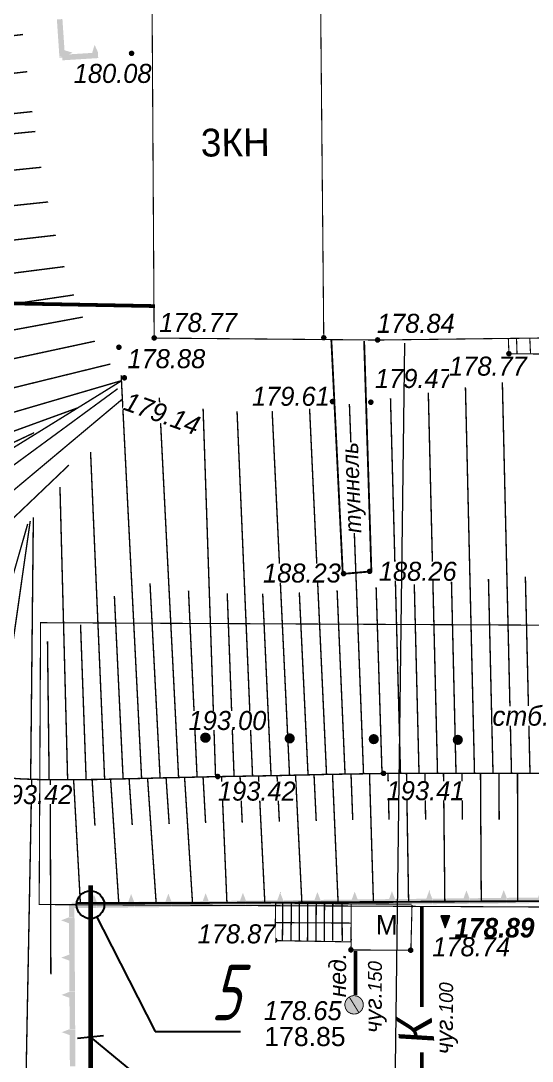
# Model space of a CAD drawing. Header units: millimetres. Extents: x 6735 to 13224, y -12144 to -9633.
# Drawn here: x 11034.9 to 11062.5, y -9849.9 to -9793.6 of the extents above; entities that cross this region are included whole.
import ezdxf
from ezdxf import colors
from ezdxf.entities.mleader import LeaderData, LeaderLine
from ezdxf.math import Vec2, Vec3

# ---------------------------------------------------------------- set-up
doc = ezdxf.new("R2010")
doc.units = ezdxf.units.MM
for name, pattern in [('Cплошная', [0]), ('Cплошная_0.50', [0]), ('Штриховая 1.5-1_0.50', [1.25, 0.75, -0.5]), ('Штриховая 2_0.50', [2, 1, -1])]:
    doc.linetypes.add(name, pattern=pattern)
for name, color, linetype, lineweight in [('КаБель силовой (Вновь)', 1, 'Continuous', 60), ('Линия выноска', 137, 'Continuous', 25), ('Строительный', 251, 'Continuous', 13), ('Строительный @ 1', 251, 'Continuous', 13)]:
    doc.layers.add(name, color=color, linetype=linetype, lineweight=lineweight)
doc.styles.add('Simplex', font='simplex.shx', dxfattribs={"width": 0.7, "oblique": 15})
doc.styles.get("Standard").update_dxf_attribs({"font": 'arial.ttf'})
doc.styles.add('БСАМ курсив малоконтрасный (Бм-431)', font='')
doc.styles.get('БСАМ курсив малоконтрасный (Бм-431)').set_extended_font_data('Bm431', italic=True)
doc.linetypes.add('КАБЕЛЬ_ВЫС-', pattern='A,4.5,[131,ltypeshp.shx,S=0.6,R=270,X=-0.6,Y=0.6],1e-08,[131,ltypeshp.shx,S=0.6,R=270,X=-1.2,Y=0.6],-2,9,-2,[131,ltypeshp.shx,S=0.6,R=90,X=0.6,Y=-0.6],1e-08,[131,ltypeshp.shx,S=0.6,R=90,X=1.2,Y=-0.6],4.5', length=22)
doc.linetypes.add('Канализ', pattern='A,5,-1,["К",БСАМ курсив малоконтрасный (Бм-431),S=2,R=0,X=-1,Y=-1],-1,10,-2,10,-2,5', length=36)
doc.linetypes.add('КОНТУР', pattern='A,0,-0.5,[133,ltypeshp.shx,S=0.05,R=0,X=-0.5,Y=0],-0.5', length=1)

# ---------------------------------------------------------------- blocks, each defined once
blk = doc.blocks.new('26 - 108.1.1 опоры  жб d-1.0')
at = {"true_color": 0xffffff}
blk.add_hatch(color=7, dxfattribs=at).paths.add_polyline_path([(-0.00002, 0.5), (-0.25, 0.43302), (-0.43302, 0.25002), (-0.5, 0.00002), (-0.43302, -0.24998), (-0.25002, -0.433), (-0.00002, -0.5), (0.24998, -0.433), (0.433, -0.25), (0.5, 0), (0.433, 0.25), (0.25, 0.43302)])
at = {"color": 7, "linetype": 'Continuous', "lineweight": 0, "const_width": 0.1, "flags": 128}
for points in [[(0, 0.5), (0.191342, 0.46194), (0.353553, 0.353553), (0.46194, 0.191342), (0.5, 0), (0.46194, -0.191342), (0.353553, -0.353553), (0.191342, -0.46194), (0, -0.5), (-0.191342, -0.46194), (-0.353553, -0.353553), (-0.46194, -0.191342), (-0.5, 0), (-0.46194, 0.191342), (-0.353553, 0.353553), (-0.191342, 0.46194), (0, 0.5)], [(0, 0.05), (0.043301, 0.025), (0.043301, -0.025), (0, -0.05), (-0.043301, -0.025), (-0.043301, 0.025), (0, 0.05)]]:
    blk.add_lwpolyline(points, close=True, dxfattribs=at)
at = {"color": 7, "linetype": 'Continuous', "lineweight": 0, "true_color": 0xffffff, "const_width": 0.02, "flags": 128}
blk.add_lwpolyline([(0, 0.5), (-0.25, 0.433013), (-0.433013, 0.25), (-0.5, 0), (-0.433013, -0.25), (-0.25, -0.433013), (0, -0.5), (0.25, -0.433013), (0.433013, -0.25), (0.5, 0), (0.433013, 0.25), (0.25, 0.433013), (0, 0.5)], close=True, dxfattribs=at)
blk = doc.blocks.new('48 - 117.1 колодц.смотр.без раздел.по назначен d-2.0')
at = {"true_color": 0xffffff}
blk.add_hatch(color=7, dxfattribs=at).paths.add_polyline_path([(-0.00002, 1), (-0.3827, 0.92388), (-0.70712, 0.70712), (-0.92388, 0.3827), (-1, 0), (-0.92388, -0.38268), (-0.70712, -0.7071), (-0.3827, -0.92386), (0, -0.99998), (0.38268, -0.92386), (0.7071, -0.7071), (0.92386, -0.38268), (0.99998, 0.00002), (0.92386, 0.3827), (0.7071, 0.70712), (0.38268, 0.92388)])
at = {"color": 7, "linetype": 'Continuous', "lineweight": 0, "const_width": 0.1, "flags": 128}
blk.add_lwpolyline([(0, 1), (0.269797, 0.962917), (0.519584, 0.854419), (0.730836, 0.682553), (0.887885, 0.460065), (0.979084, 0.203456), (0.997669, -0.068242), (0.942261, -0.33488), (0.81697, -0.57668), (0.631088, -0.775711), (0.398401, -0.917211), (0.136167, -0.990686), (-0.136167, -0.990686), (-0.398401, -0.917211), (-0.631088, -0.775711), (-0.81697, -0.57668), (-0.942261, -0.33488), (-0.997669, -0.068242), (-0.979084, 0.203456), (-0.887885, 0.460065), (-0.730836, 0.682553), (-0.519584, 0.854419), (-0.269797, 0.962917), (0, 1)], close=True, dxfattribs=at)
at = {"color": 7, "linetype": 'Continuous', "lineweight": 0, "true_color": 0xffffff, "const_width": 0.02, "flags": 128}
blk.add_lwpolyline([(0, 1), (-0.382683, 0.92388), (-0.707107, 0.707107), (-0.92388, 0.382683), (-1, 0), (-0.92388, -0.382683), (-0.707107, -0.707107), (-0.382683, -0.92388), (0, -1), (0.382683, -0.92388), (0.707107, -0.707107), (0.92388, -0.382683), (1, 0), (0.92388, 0.382683), (0.707107, 0.707107), (0.382683, 0.92388), (0, 1)], close=True, dxfattribs=at)
at = {"color": 7, "linetype": 'Continuous', "lineweight": 0, "const_width": 0.1, "flags": 128}
blk.add_lwpolyline([(-0.71, 0.71), (0.71, -0.71)], dxfattribs=at)
blk = doc.blocks.new('118 - 330 отм высот')
blk.add_hatch(color=7).paths.add_polyline_path([(0.098, 0.12), (0.002, 0.155), (-0.095, 0.121), (-0.146, 0.032), (-0.129, -0.069), (-0.05, -0.135), (0.052, -0.136), (0.131, -0.07), (0.149, 0.031)])
at = {"color": 7, "linetype": 'Continuous', "lineweight": 0, "const_width": 0.01, "flags": 128}
blk.add_lwpolyline([(0.098, 0.12), (0.002, 0.155), (-0.095, 0.121), (-0.146, 0.032), (-0.129, -0.069), (-0.05, -0.135), (0.052, -0.136), (0.131, -0.07), (0.149, 0.031), (0.098, 0.12)], close=True, dxfattribs=at)
blk = doc.blocks.new('Отметка рельса')
at = {"linetype": 'Continuous', "lineweight": -2}
blk.add_hatch(color=0, dxfattribs=at).paths.add_polyline_path([(-0.65, 0.251), (-0.65, -0.249), (0, 0.001)])
at = {"color": 0, "linetype": 'Continuous', "lineweight": -2, "flags": 128}
blk.add_lwpolyline([(-0.65, 0.251), (-0.65, -0.249), (0, 0.001), (-0.65, 0.251)], dxfattribs=at)
blk = doc.blocks.new('_Oblique')
at = {"color": 0, "lineweight": -2}
blk.add_line((-0.5, -0.5), (0.5, 0.5), dxfattribs=at)
blk = doc.blocks.new('_DotBlank')
at = {"color": 0, "linetype": 'ByBlock', "lineweight": -2}
blk.add_line((-0.5, 0), (-1, 0), dxfattribs=at)
blk.add_circle((0, 0), 0.5, dxfattribs=at)

msp = doc.modelspace()

# ---------------------------------------------------------------- hatches: boundary and pattern name
at = {"layer": 'Строительный'}
for points in [[(11037.24505, -9795.5457), (11037.24568, -9795.55506), (11037.24602, -9795.56013), (11037.25919, -9795.55415), (11037.64815, -9795.37749), (11037.67249, -9795.36644), (11037.64689, -9795.35877), (11037.64401, -9795.36837), (11037.64689, -9795.35877), (11037.28888, -9795.25145), (11037.23768, -9795.2361), (11037.23408, -9795.23502), (11037.12007, -9793.54958), (11036.82075, -9793.56983), (11036.95573, -9795.56527)], [(11036.96966, -9795.6386), (11037.11039, -9795.62908), (11037.11914, -9795.76986), (11037.11969, -9795.77879), (11039.05631, -9795.65845), (11039.03833, -9795.36903), (11039.03771, -9795.35903), (11039.03613, -9795.3337), (11039.03594, -9795.33054), (11038.87233, -9794.965), (11038.86142, -9794.94061), (11038.8536, -9794.96617), (11038.86319, -9794.9691), (11038.8536, -9794.96617), (11038.74433, -9795.32359), (11038.7287, -9795.3747), (11038.7276, -9795.3783), (11037.10109, -9795.47937), (11037.10669, -9795.56955), (11036.95671, -9795.5797), (11036.96073, -9795.6392)], [(11037.61752, -9841.28794), (11037.61914, -9841.43793), (11037.46914, -9841.43886), (11037.47316, -9842.08206), (11037.77315, -9842.08018), (11037.77007, -9841.58631), (11038.97748, -9841.57326), (11038.97434, -9841.28328), (11038.98371, -9841.28318), (11038.98877, -9841.28312), (11038.98356, -9841.26967), (11038.96436, -9841.22626), (11038.89707, -9841.07409), (11038.98356, -9841.26967), (11038.82925, -9840.87131), (11038.81962, -9840.84645), (11038.81052, -9840.87151), (11038.68304, -9841.22297), (11038.66485, -9841.27311), (11038.66357, -9841.27664)], [(11040.98866, -9841.26152), (11040.99802, -9841.26142), (11041.00308, -9841.26136), (11040.99787, -9841.24791), (11040.98855, -9841.25152), (11040.99787, -9841.24791), (11040.84356, -9840.84955), (11040.83393, -9840.82468), (11040.82484, -9840.84975), (11040.83424, -9840.85316), (11040.82484, -9840.84975), (11040.69735, -9841.20121), (11040.67916, -9841.25135), (11040.67789, -9841.25487), (11038.98866, -9841.27312), (11038.99191, -9841.57311), (11040.99179, -9841.5515)], [(11043.00297, -9841.23976), (11043.01233, -9841.23966), (11043.0174, -9841.2396), (11043.01218, -9841.22615), (11042.85787, -9840.82779), (11042.84824, -9840.80292), (11042.83915, -9840.82799), (11042.71166, -9841.17945), (11042.69348, -9841.22959), (11042.6922, -9841.23311), (11041.00298, -9841.25136), (11041.00622, -9841.55134), (11043.0061, -9841.52974)], [(11045.01728, -9841.218), (11045.02664, -9841.21789), (11045.03171, -9841.21784), (11045.0265, -9841.20438), (11044.87218, -9840.80603), (11044.86286, -9840.80964), (11044.85346, -9840.80623), (11044.72598, -9841.15769), (11044.70779, -9841.20783), (11044.71719, -9841.21124), (11044.70779, -9841.20783), (11044.70651, -9841.21135), (11043.01729, -9841.2296), (11043.02053, -9841.52958), (11045.02041, -9841.50798)], [(11044.85346, -9840.80623), (11044.86286, -9840.80964), (11044.87218, -9840.80603), (11044.86255, -9840.78116)], [(11047.03159, -9841.19623), (11047.04096, -9841.19613), (11047.04602, -9841.19608), (11047.04081, -9841.18262), (11047.03148, -9841.18623), (11047.04081, -9841.18262), (11046.8865, -9840.78427), (11046.87686, -9840.7594), (11046.86777, -9840.78447), (11046.74029, -9841.13593), (11046.7221, -9841.18607), (11046.72082, -9841.18959), (11045.0316, -9841.20784), (11045.03484, -9841.50782), (11047.03473, -9841.48622)], [(11049.04591, -9841.17447), (11049.05527, -9841.17437), (11049.06033, -9841.17432), (11049.05512, -9841.16086), (11049.03593, -9841.11745), (11048.96864, -9840.96528), (11049.05512, -9841.16086), (11048.90081, -9840.76251), (11048.89148, -9840.76612), (11048.88208, -9840.76271), (11048.7546, -9841.11417), (11048.73641, -9841.1643), (11048.73514, -9841.16783), (11047.04591, -9841.18608), (11047.04915, -9841.48606), (11049.04904, -9841.46446)], [(11048.88208, -9840.76271), (11048.89148, -9840.76612), (11048.90081, -9840.76251), (11048.89118, -9840.73764)], [(11051.06022, -9841.15271), (11051.06958, -9841.15261), (11051.07465, -9841.15256), (11051.06943, -9841.1391), (11051.06011, -9841.14271), (11051.06943, -9841.1391), (11050.91512, -9840.74074), (11050.90549, -9840.71588), (11050.8964, -9840.74095), (11050.76891, -9841.09241), (11050.75073, -9841.14254), (11050.76013, -9841.14595), (11050.75073, -9841.14254), (11050.74945, -9841.14607), (11049.06023, -9841.16432), (11049.06347, -9841.4643), (11051.06335, -9841.4427)], [(11053.07453, -9841.13095), (11053.08389, -9841.13085), (11053.08896, -9841.13079), (11053.08375, -9841.11734), (11053.07442, -9841.12095), (11053.08375, -9841.11734), (11052.92943, -9840.71898), (11052.92011, -9840.7226), (11052.91071, -9840.71919), (11052.78322, -9841.07065), (11052.76504, -9841.12078), (11052.76376, -9841.12431), (11051.07454, -9841.14256), (11051.07778, -9841.44254), (11053.07766, -9841.42093)], [(11052.91071, -9840.71919), (11052.92011, -9840.7226), (11052.92943, -9840.71898), (11052.9198, -9840.69412)], [(11055.08884, -9841.10919), (11055.0982, -9841.10909), (11055.10327, -9841.10903), (11055.09806, -9841.09558), (11055.08873, -9841.09919), (11055.09806, -9841.09558), (11054.94375, -9840.69722), (11054.93442, -9840.70083), (11054.94375, -9840.69722), (11054.93411, -9840.67236), (11054.92502, -9840.69742), (11054.79754, -9841.04888), (11054.77935, -9841.09902), (11054.78875, -9841.10243), (11054.77935, -9841.09902), (11054.77807, -9841.10255), (11053.08885, -9841.1208), (11053.09209, -9841.42078), (11055.09197, -9841.39917)], [(11057.10315, -9841.08743), (11057.11252, -9841.08733), (11057.11758, -9841.08727), (11057.11237, -9841.07382), (11056.95806, -9840.67546), (11056.94873, -9840.67907), (11056.93933, -9840.67566), (11056.81185, -9841.02712), (11056.79366, -9841.07726), (11056.80306, -9841.08067), (11056.79366, -9841.07726), (11056.79238, -9841.08079), (11055.10316, -9841.09903), (11055.1064, -9841.39902), (11057.10629, -9841.37741)], [(11056.93933, -9840.67566), (11056.94873, -9840.67907), (11056.95806, -9840.67546), (11056.94843, -9840.65059)], [(11059.11747, -9841.06567), (11059.12683, -9841.06557), (11059.1319, -9841.06551), (11059.12668, -9841.05206), (11059.11736, -9841.05567), (11059.12668, -9841.05206), (11059.10749, -9841.00865), (11059.0402, -9840.85648), (11059.12668, -9841.05206), (11058.97237, -9840.6537), (11058.96274, -9840.62883), (11058.95365, -9840.6539), (11058.82616, -9841.00536), (11058.80798, -9841.0555), (11058.81738, -9841.05891), (11058.80798, -9841.0555), (11058.8067, -9841.05902), (11057.11748, -9841.07727), (11057.12072, -9841.37726), (11059.1206, -9841.35565)], [(11061.13178, -9841.04391), (11061.14114, -9841.04381), (11061.14621, -9841.04375), (11061.141, -9841.03029), (11061.1218, -9840.98688), (11061.05451, -9840.83472), (11061.141, -9841.03029), (11060.98668, -9840.63194), (11060.97736, -9840.63555), (11060.96796, -9840.63214), (11060.84047, -9840.9836), (11060.82229, -9841.03374), (11060.82101, -9841.03726), (11059.13179, -9841.05551), (11059.13503, -9841.35549), (11061.13491, -9841.33389)], [(11060.96796, -9840.63214), (11060.97736, -9840.63555), (11060.98668, -9840.63194), (11060.97705, -9840.60707)], [(11063.14609, -9841.02215), (11063.15545, -9841.02204), (11063.16052, -9841.02199), (11063.15531, -9841.00853), (11063.14598, -9841.01215), (11063.15531, -9841.00853), (11063.001, -9840.61018), (11062.99136, -9840.58531), (11062.98227, -9840.61038), (11062.99167, -9840.61379), (11062.98227, -9840.61038), (11062.85479, -9840.96184), (11062.8366, -9841.01198), (11062.846, -9841.01539), (11062.8366, -9841.01198), (11062.83532, -9841.0155), (11061.1461, -9841.03375), (11061.14934, -9841.33373), (11063.14922, -9841.31213)], [(11037.47325, -9842.09649), (11037.46968, -9842.08714), (11037.42618, -9842.10614), (11037.2737, -9842.17274), (11037.46968, -9842.08714), (11037.07062, -9842.23964), (11037.04571, -9842.24916), (11037.07074, -9842.25836), (11037.07419, -9842.24898), (11037.07074, -9842.25836), (11037.42161, -9842.38745), (11037.47166, -9842.40586), (11037.47518, -9842.40716), (11037.48572, -9844.09645), (11037.78571, -9844.09458), (11037.77324, -9842.09461), (11037.48325, -9842.09642), (11037.48319, -9842.08706), (11037.48315, -9842.08199), (11037.46968, -9842.08714)], [(11037.48581, -9844.11088), (11037.48224, -9844.10153), (11037.08318, -9844.25403), (11037.08675, -9844.26337), (11037.08318, -9844.25403), (11037.05827, -9844.26355), (11037.0833, -9844.27275), (11037.43418, -9844.40184), (11037.48423, -9844.42026), (11037.48775, -9844.42155), (11037.49829, -9846.11084), (11037.79828, -9846.10897), (11037.7858, -9844.109), (11037.49581, -9844.11081), (11037.49575, -9844.10145), (11037.49572, -9844.09638), (11037.48224, -9844.10153)], [(11037.50838, -9846.1252), (11037.50832, -9846.11584), (11037.50829, -9846.11077), (11037.49481, -9846.11593), (11037.09575, -9846.26842), (11037.09932, -9846.27776), (11037.09575, -9846.26842), (11037.07084, -9846.27794), (11037.09587, -9846.28714), (11037.44674, -9846.41623), (11037.49679, -9846.43465), (11037.50031, -9846.43594), (11037.51085, -9848.12523), (11037.81085, -9848.12336), (11037.79837, -9846.1234)], [(11037.52094, -9848.13959), (11037.52088, -9848.13023), (11037.52085, -9848.12517), (11037.50737, -9848.13032), (11037.10832, -9848.28281), (11037.08341, -9848.29233), (11037.10843, -9848.30153), (11037.45931, -9848.43062), (11037.50936, -9848.44904), (11037.51288, -9848.45033), (11037.52342, -9850.13962), (11037.82341, -9850.13775), (11037.81094, -9848.13779)]]:
    msp.add_hatch(color=7, dxfattribs=at).paths.add_polyline_path(points)

# ---------------------------------------------------------------- linework, layer by layer
at = {"layer": 'КаБель силовой (Вновь)'}
msp.add_line((11038.63616, -9840.36821), (11038.63616, -9857.40337), dxfattribs=at)
at = {"layer": 'Строительный', "color": 7, "linetype": 'Cплошная_0.50', "lineweight": 0, "flags": 128}
for points, const_width in [([(11016.63881, -9800.99473), (11016.64217, -9801.0393), (11016.65548, -9801.21692), (11016.99574, -9805.5997), (11017.21239, -9808.06116), (11017.42501, -9810.154), (11017.68768, -9812.29715), (11017.95958, -9814.03787), (11018.30452, -9815.88365), (11018.62507, -9817.42279), (11019.05293, -9819.19389), (11019.27658, -9820.00208), (11019.50871, -9820.76611), (11019.79223, -9821.60793), (11020.09005, -9822.3979), (11020.4032, -9823.13878), (11020.73242, -9823.83231), (11021.10075, -9824.52341), (11021.52461, -9825.24418), (11022.00042, -9825.9885), (11022.52287, -9826.74801), (11023.03458, -9827.44603), (11023.57277, -9828.13937), (11024.12956, -9828.81785), (11024.69512, -9829.46948), (11025.23858, -9830.06068), (11025.76977, -9830.60407), (11026.27819, -9831.08891), (11026.75378, -9831.50562), (11027.21879, -9831.87205), (11027.7155, -9832.22319), (11028.24147, -9832.55735), (11028.79386, -9832.87271), (11029.34937, -9833.15768), (11029.92332, -9833.42177), (11030.51225, -9833.66339), (11031.11238, -9833.88097), (11031.71284, -9834.07106), (11032.31641, -9834.23501), (11032.9191, -9834.37172), (11033.51689, -9834.48029), (11034.13675, -9834.5549), (11034.92445, -9834.60857), (11035.88348, -9834.64155), (11037.02279, -9834.65417), (11038.99859, -9834.63724), (11041.60608, -9834.5764), (11042.45825, -9834.55248), (11045.51524, -9834.48227), (11048.50324, -9834.43271), (11049.96498, -9834.39779), (11051.49105, -9834.36141), (11054.47909, -9834.31281), (11059.55221, -9834.30481), (11060.78344, -9834.30503), (11066.79511, -9834.30322), (11073.208, -9834.27431), (11074.58142, -9834.25987), (11078.20692, -9834.21903), (11083.2054, -9834.1275), (11085.79655, -9834.04925), (11088.19989, -9833.94979), (11093.97711, -9833.65152), (11097.29386, -9833.45005), (11100.09024, -9833.25089), (11102.79388, -9833.01092), (11103.84175, -9832.89304), (11104.68547, -9832.77674), (11106.30681, -9832.48462), (11107.93607, -9832.11281), (11109.55926, -9831.66334), (11111.13088, -9831.14761), (11111.90912, -9830.85985), (11112.66353, -9830.55809), (11113.39116, -9830.2435), (11114.08938, -9829.91723), (11114.79309, -9829.56275), (11115.50898, -9829.17745), (11116.22782, -9828.7663), (11116.94054, -9828.33448), (11117.66019, -9827.87293), (11118.35527, -9827.40063), (11119.01781, -9826.92301), (11119.64119, -9826.44485), (11120.25894, -9825.93709), (11120.81958, -9825.43836), (11121.31854, -9824.95274), (11121.75253, -9824.48344), (11122.13496, -9824.01228), (11122.5002, -9823.4971), (11122.84936, -9822.93638), (11123.18401, -9822.3276), (11123.4558, -9821.77545), (11123.72031, -9821.18346), (11123.97955, -9820.54717), (11124.23721, -9819.85754), (11124.61569, -9818.74393), (11125.06154, -9817.31261), (11125.45459, -9815.89349), (11125.8784, -9814.13183), (11126.29929, -9812.17187), (11126.69374, -9810.12718), (11127.05277, -9808.02648), (11127.33383, -9806.09754), (11127.57481, -9803.96396), (11127.85043, -9800.97563), (11128.35359, -9794.59317), (11128.57292, -9791.60384), (11128.75706, -9789.09749), (11128.89408, -9787.44355), (11129.1192, -9785.02595), (11129.18573, -9784.3252), (11129.4356, -9781.5545), (11129.58131, -9779.55047), (11129.6358, -9778.42456), (11129.6541, -9777.47865), (11129.63647, -9776.69827), (11129.58274, -9776.07697), (11129.48409, -9775.49696), (11129.33986, -9774.90312), (11129.15064, -9774.29781), (11128.91735, -9773.68401), (11128.6639, -9773.11264), (11128.37538, -9772.54011), (11128.05358, -9771.96997), (11127.70089, -9771.40646), (11127.34358, -9770.88668), (11126.96446, -9770.38115), (11126.56691, -9769.89439), (11126.15493, -9769.4313), (11125.74438, -9769.01608), (11125.28816, -9768.60495), (11124.78633, -9768.19796), (11124.23894, -9767.79515), (11123.71819, -9767.44326), (11123.16198, -9767.09463), (11122.57026, -9766.74923), (11121.94285, -9766.40695), (11120.79276, -9765.83142), (11119.53392, -9765.26216), (11118.01783, -9764.63498), (11116.38431, -9764.00651), (11114.27561, -9763.26122), (11112.27855, -9762.63067), (11111.13076, -9762.30772), (11110.04944, -9762.03555), (11109.03906, -9761.81527), (11108.10244, -9761.64748), (11107.1285, -9761.51351), (11106.00395, -9761.39433), (11104.72288, -9761.28931), (11103.27371, -9761.1975), (11100.64285, -9761.0782), (11097.34877, -9760.97883), (11094.54995, -9760.91427), (11091.42146, -9760.84074), (11088.39611, -9760.77362), (11084.6591, -9760.71397), (11076.55323, -9760.63208), (11068.68395, -9760.59854), (11060.97946, -9760.60732), (11053.27494, -9760.66417), (11049.7663, -9760.71937), (11047.0109, -9760.79028), (11045.17435, -9760.84837), (11041.67495, -9760.96465), (11038.75473, -9761.09683), (11036.34349, -9761.25587), (11035.0258, -9761.3733), (11033.84087, -9761.50582), (11032.78047, -9761.65435), (11031.84017, -9761.81953), (11031.39078, -9761.90782), (11029.35836, -9762.31757), (11027.85557, -9762.65797), (11026.74027, -9762.9485), (11025.73077, -9763.25123), (11024.80724, -9763.57215), (11023.96138, -9763.91421), (11023.02386, -9764.3648), (11022.59329, -9764.60427), (11022.18741, -9764.85361), (11021.80567, -9765.11315), (11021.44787, -9765.38307), (11021.11371, -9765.66357), (11020.80299, -9765.95484), (11020.17778, -9766.63326), (11019.55331, -9767.42654), (11018.93763, -9768.3245), (11018.33996, -9769.31369), (11017.78578, -9770.34679), (11017.26645, -9771.43453), (11016.79049, -9772.55906), (11016.36567, -9773.70204), (11015.98749, -9774.88343), (11015.67709, -9776.04658), (11015.439, -9777.17433), (11015.27622, -9778.25254), (11015.22652, -9778.78571), (11015.19291, -9779.41138), (11015.17396, -9780.94092), (11015.2193, -9782.84323), (11015.32911, -9785.12531), (11015.60294, -9789.12206), (11016.02888, -9794.16683), (11016.28193, -9796.94322), (11016.63749, -9800.9774)], 0.075), ([(11020.42677, -9766.34919), (11019.89508, -9766.97801), (11019.36651, -9767.68658), (11018.84623, -9768.46801), (11018.33996, -9769.31369), (11017.78578, -9770.34679), (11017.26645, -9771.43453), (11016.79049, -9772.55906), (11016.36567, -9773.70204), (11015.98749, -9774.88343), (11015.67709, -9776.04658), (11015.439, -9777.17433), (11015.27622, -9778.25254), (11015.22652, -9778.78571), (11015.19291, -9779.41138), (11015.17396, -9780.94092), (11015.2193, -9782.84323), (11015.32911, -9785.12531), (11015.60294, -9789.12206), (11016.02888, -9794.16683), (11016.28193, -9796.94322), (11016.64217, -9801.0393), (11016.65548, -9801.21692), (11016.99574, -9805.5997), (11017.21239, -9808.06116), (11017.42501, -9810.154), (11017.68768, -9812.29715), (11017.95958, -9814.03787), (11018.30452, -9815.88365), (11018.62507, -9817.42279), (11019.05293, -9819.19389), (11019.27658, -9820.00208), (11019.50871, -9820.76611), (11019.79223, -9821.60793), (11020.09005, -9822.3979), (11020.4032, -9823.13878), (11020.73242, -9823.83231), (11021.10075, -9824.52341), (11021.52461, -9825.24418), (11022.00042, -9825.9885), (11022.52287, -9826.74801), (11023.03458, -9827.44603), (11023.57277, -9828.13937), (11024.12956, -9828.81785), (11024.69512, -9829.46948), (11025.23858, -9830.06068), (11025.76977, -9830.60407), (11026.27819, -9831.08891), (11026.75378, -9831.50562), (11027.21879, -9831.87205), (11027.7155, -9832.22319), (11028.24147, -9832.55735), (11028.79386, -9832.87271), (11029.34937, -9833.15768), (11029.92332, -9833.42177), (11030.51225, -9833.66339), (11031.11238, -9833.88097), (11031.71284, -9834.07106), (11032.31641, -9834.23501), (11032.9191, -9834.37172), (11033.51689, -9834.48029), (11034.13675, -9834.5549), (11034.92445, -9834.60857), (11035.88348, -9834.64155), (11037.02279, -9834.65417), (11037.42996, -9834.65394)], 0.075), ([(11051.24904, -9810.77643), (11051.07117, -9791.80395)], 0.06), ([(11061.67, -9810.80451), (11061.69894, -9811.64221)], 0.06), ([(11062.38877, -9810.79618), (11062.42503, -9811.60304)], 0.06), ([(11061.26062, -9811.63576), (11061.22802, -9810.81348)], 0.06), ([(11061.25696, -9811.63691), (11066.65665, -9811.66748)], 0.06), ([(11090.21509, -9833.85147), (11088.19989, -9833.94979), (11085.79655, -9834.04925), (11083.2054, -9834.1275), (11078.20692, -9834.21903), (11074.58142, -9834.25987), (11073.208, -9834.27431), (11066.79511, -9834.30322), (11060.78344, -9834.30503), (11059.55221, -9834.30481), (11054.47909, -9834.31281), (11051.49105, -9834.36141), (11049.96498, -9834.39779), (11048.50324, -9834.43271), (11045.51524, -9834.48227), (11042.45825, -9834.55248), (11041.60608, -9834.5764), (11038.99859, -9834.63724), (11037.02279, -9834.65417), (11036.91534, -9834.65388)], 0.075), ([(11055.99407, -9841.37877), (11048.64823, -9841.3184), (11048.61377, -9843.34352)], 0.06), ([(11049.03245, -9841.31042), (11049.01451, -9843.3352)], 0.07498), ([(11049.50386, -9841.31263), (11049.47252, -9843.3552)], 0.07498), ([(11049.93436, -9841.32067), (11049.92132, -9843.35403)], 0.07498), ([(11050.38318, -9841.32867), (11050.37016, -9843.37119)], 0.07498), ([(11050.84111, -9841.31832), (11050.82811, -9843.37)], 0.07498), ([(11051.28995, -9841.33548), (11051.27693, -9843.37799)], 0.07498), ([(11051.73877, -9841.34347), (11051.72563, -9843.34019)], 0.07498), ([(11052.23336, -9841.34219), (11052.24777, -9843.36632)], 0.07498), ([(11052.73207, -9841.3844), (11052.71961, -9843.4252)], 0.06), ([(11055.96065, -9843.80095), (11056.02055, -9841.42223)], 0.06), ([(11052.71694, -9842.39595), (11048.6176, -9842.37109)], 0.06), ([(11048.57407, -9843.34362), (11052.70371, -9843.41233)], 0.06), ([(11052.71606, -9843.84819), (11052.73983, -9843.2488)], 0.06), ([(11055.94621, -9843.86675), (11052.71606, -9843.84819)], 0.06)]:
    msp.add_lwpolyline(points, dxfattribs=dict(at, const_width=const_width))
at = {"layer": 'Строительный', "color": 7, "linetype": 'Cплошная_0.50', "lineweight": 0, "const_width": 0.06, "flags": 128}
msp.add_lwpolyline([(11042.07965, -9810.78582), (11054.159, -9810.89237), (11086.34007, -9810.49501), (11103.53674, -9810.17009), (11103.58188, -9803.93114), (11103.29664, -9791.61476), (11095.3528, -9791.63982), (11041.96259, -9791.87718), (11042.07965, -9810.78582)], close=True, dxfattribs=at)
at = {"layer": 'Строительный', "color": 7, "linetype": 'Cплошная', "lineweight": 0, "const_width": 0.075, "flags": 128}
for points in [[(11016.24793, -9796.57324), (11034.98862, -9794.38426)], [(11016.43036, -9798.56491), (11035.21591, -9796.39286)], [(11016.60433, -9800.55732), (11035.4996, -9798.54837)], [(11016.67621, -9801.49333), (11035.65928, -9799.62384)], [(11016.82742, -9803.48761), (11035.98291, -9801.5594)], [(11016.98596, -9805.48131), (11036.34923, -9803.43053)], [(11017.15803, -9807.47389), (11036.76459, -9805.22855)], [(11017.35121, -9809.46452), (11037.23216, -9806.92514)], [(11017.57696, -9811.45171), (11037.74124, -9808.45513)], [(11017.85651, -9813.43197), (11038.22263, -9809.65207)], [(11018.21093, -9815.40026), (11038.87553, -9810.95508)], [(11018.61114, -9817.35974), (11039.7172, -9812.18831)], [(11041.40173, -9834.582), (11040.29633, -9812.79384)], [(11019.08203, -9819.30334), (11040.3113, -9813.08904)], [(11021.29396, -9824.86005), (11040.31177, -9813.09824)], [(11022.37683, -9826.54092), (11040.10963, -9813.52209)], [(11059.39873, -9834.30479), (11058.9089, -9813.44246)], [(11061.39873, -9834.30515), (11060.90423, -9813.17443)], [(11023.57485, -9828.14198), (11040.36178, -9814.08394)], [(11043.40094, -9834.52611), (11042.35955, -9814.01111)], [(11055.39873, -9834.3083), (11054.85708, -9814.04616)], [(11057.39873, -9834.30514), (11056.9017, -9813.73966)], [(11019.65713, -9821.21851), (11037.95918, -9814.55324)], [(11045.40046, -9834.48333), (11044.72595, -9814.59837)], [(11049.39977, -9834.41158), (11048.4596, -9814.73656)], [(11051.39919, -9834.36349), (11050.48313, -9814.59637)], [(11053.39882, -9834.32496), (11052.63535, -9814.35457)], [(11047.40027, -9834.4559), (11046.5617, -9814.74976)], [(11020.37841, -9823.08317), (11035.59393, -9815.89946)], [(11039.4023, -9834.62987), (11038.64196, -9816.94346)], [(11024.87105, -9829.66464), (11037.47306, -9817.64752)], [(11037.40247, -9834.65402), (11036.98767, -9818.83557)], [(11031.46775, -9833.99675), (11035.24427, -9820.8296)], [(11033.41102, -9834.46306), (11035.38065, -9820.67361)], [(11035.40275, -9834.62833), (11035.54866, -9820.48145)], [(11062.39873, -9834.3053), (11062.14904, -9823.68217)], [(11042.40134, -9834.55409), (11041.85571, -9824.03451)], [(11054.39875, -9834.31344), (11054.08026, -9824.2584)], [(11056.39873, -9834.30611), (11056.14346, -9824.09937)], [(11058.39873, -9834.3048), (11058.15309, -9823.9468)], [(11060.39873, -9834.30495), (11060.15314, -9823.80414)], [(11040.40206, -9834.60786), (11039.92989, -9824.72445)], [(11044.40062, -9834.50082), (11043.93583, -9824.42958)], [(11046.4004, -9834.47249), (11046.03029, -9824.58624)], [(11048.40005, -9834.43504), (11047.94751, -9824.59788)], [(11050.39947, -9834.38717), (11049.92752, -9824.53394)], [(11052.39897, -9834.3422), (11051.97088, -9824.41441)], [(11038.40244, -9834.64609), (11038.10067, -9826.27691)], [(11036.40249, -9834.65008), (11036.31336, -9827.17942)], [(11049.72296, -9834.40371), (11050.0659, -9841.27969)], [(11050.72266, -9834.37936), (11050.84133, -9836.87654)], [(11051.72239, -9834.35627), (11052.02311, -9841.26904)], [(11052.72219, -9834.3361), (11052.81666, -9836.83432)], [(11053.72207, -9834.32053), (11053.93343, -9841.25864)], [(11054.72202, -9834.31121), (11054.77598, -9836.81063)], [(11055.72201, -9834.3074), (11055.83547, -9841.24829)], [(11056.72201, -9834.3057), (11056.75472, -9836.80549)], [(11057.72201, -9834.30498), (11057.79465, -9841.23763)], [(11058.72201, -9834.30477), (11058.74247, -9836.80468)], [(11059.72201, -9834.30483), (11059.76409, -9841.22691)], [(11060.72201, -9834.30502), (11060.73227, -9836.805)], [(11061.72201, -9834.30521), (11061.73739, -9841.21617)], [(11035.46018, -9834.63022), (11035.05849, -9855.73489)], [(11036.45995, -9834.65072), (11036.4957, -9845.17332)], [(11037.72575, -9834.65255), (11038.09047, -9841.31194)], [(11038.72569, -9834.64162), (11038.87948, -9837.13688)], [(11039.72552, -9834.62329), (11040.16639, -9841.31321)], [(11040.72524, -9834.59983), (11040.89523, -9837.09405)], [(11041.72488, -9834.57311), (11042.18744, -9841.31445)], [(11042.72449, -9834.54494), (11042.89202, -9837.03932)], [(11043.72411, -9834.51747), (11044.15352, -9841.31187)], [(11044.72383, -9834.49393), (11044.86091, -9836.99017)], [(11045.72373, -9834.48045), (11046.01431, -9841.30174)], [(11046.72365, -9834.4677), (11046.84082, -9836.96495)], [(11047.72348, -9834.44955), (11048.06262, -9841.29059)], [(11048.72324, -9834.42766), (11048.84948, -9836.92447)]]:
    msp.add_lwpolyline(points, dxfattribs=at)
at = {"layer": 'Строительный', "color": 7, "linetype": 'Штриховая 2_0.50', "lineweight": 0, "ltscale": 2, "const_width": 0.1, "flags": 128}
for points in [[(11053.68453, -9823.40609), (11052.27773, -9823.53074), (11051.65809, -9810.86369)], [(11053.82181, -9823.35526), (11053.43173, -9810.95144)]]:
    msp.add_lwpolyline(points, dxfattribs=at)
at = {"layer": 'Строительный', "color": 7, "linetype": 'КОНТУР', "lineweight": 0, "ltscale": 2, "const_width": 0.1, "flags": 128}
msp.add_lwpolyline([(11090.19917, -9841.06128), (11080.31681, -9841.11506), (11058.88311, -9841.2317), (11043.52786, -9841.31527), (11037.88957, -9841.31182)], dxfattribs=at)
at = {"layer": 'Строительный', "linetype": 'Канализ', "const_width": 0.2, "flags": 128}
for points in [[(11056.54361, -9846.93352), (11056.54361, -9841.50364)], [(11052.9674, -9846.28487), (11052.97285, -9843.91015)]]:
    msp.add_lwpolyline(points, dxfattribs=at)

# ---------------------------------------------------------------- block references
at = {"layer": 'Строительный', "color": 7}
for p in [(11040.85748, -9795.40778, 180.077), (11042.07965, -9810.78582, 178.7727), (11051.24904, -9810.77643, 178.74145), (11054.159, -9810.89237, 178.83949), (11040.17175, -9811.28848, 178.88455), (11061.25696, -9811.63691, 178.76523), (11040.467, -9812.93905, 179.13532), (11051.71861, -9814.22313, 179.60824), (11053.79372, -9814.258, 179.47459), (11052.31849, -9823.52097, 188.227), (11053.72548, -9823.39599, 188.258), (11045.51524, -9834.48227, 193.418), (11054.47909, -9834.31281, 193.412), (11048.5999, -9843.32815, 178.873), (11052.71606, -9843.84819, 178.76), (11055.94621, -9843.86675, 178.74)]:
    msp.add_blockref('118 - 330 отм высот', p, dxfattribs=at)
for name, p, xscale, yscale, rotation in [('26 - 108.1.1 опоры  жб d-1.0', (11044.83914, -9832.38), 0.4999999999999313, 0.4999999999999313, 0.1485780000101357), ('26 - 108.1.1 опоры  жб d-1.0', (11044.86311, -9832.3802), 0.5000000000000782, 0.5000000000000782, 269.5110320000158), ('26 - 108.1.1 опоры  жб d-1.0', (11049.40731, -9832.41898), 0.5000000000000782, 0.5000000000000782, 269.5110320000158), ('26 - 108.1.1 опоры  жб d-1.0', (11053.95152, -9832.45777), 0.5000000000000782, 0.5000000000000782, 269.5110320000158), ('26 - 108.1.1 опоры  жб d-1.0', (11058.49573, -9832.49655), 0.5000000000000782, 0.5000000000000782, 269.5110320000158), ('48 - 117.1 колодц.смотр.без раздел.по назначен d-2.0', (11052.88871, -9846.81442), 0.4999999999998408, 0.4999999999998408, 346.6283499999836)]:
    msp.add_blockref(name, p, dxfattribs=dict(at, xscale=xscale, yscale=yscale, rotation=rotation))
at = {"layer": 'Строительный @ 1', "rotation": 269.8428054947148}
msp.add_blockref('Отметка рельса', (11057.81725, -9842.65725), dxfattribs=at)

# ---------------------------------------------------------------- texts
at = {"layer": 'Строительный', "color": 7, "char_height": 1.028706, "attachment_point": 4, "bg_fill": 3, "box_fill_scale": 1, "bg_fill_color": 256}
for s, insert, bg_fill_transparency in [('{\\fD431|c1|b0|i1;\\l\\C0;178.74}', (11057.11467, -9843.68443), 4265717), ('{\\C0;178.85}', (11048.03515, -9848.53578), 4266327)]:
    msp.add_mtext(s, dxfattribs=dict(at, insert=insert, bg_fill_transparency=bg_fill_transparency))

# ---------------------------------------------------------------- next in the draw order: linework, layer by layer
at = {"layer": 'Строительный', "linetype": 'Канализ', "const_width": 0.2, "flags": 128}
msp.add_lwpolyline([(11076.44493, -9841.61591), (11076.44493, -9854.19037), (11056.54361, -9854.34006), (11056.54361, -9849.37773)], dxfattribs=at)

# ---------------------------------------------------------------- next in the draw order: texts
at = {"layer": 'Строительный', "color": 7, "char_height": 1.028706, "attachment_point": 4, "bg_fill": 3, "box_fill_scale": 1, "bg_fill_color": 256}
for s, insert, bg_fill_transparency in [('{\\fD431|c1|b0|i1;\\l\\C0;180.08}', (11037.73101, -9796.49282), 4265397), ('{\\fD431|c1|b0|i1;\\l\\C0;178.77}', (11042.35408, -9809.95287), 4265452), ('{\\fD431|c1|b0|i1;\\l\\C0;178.84}', (11054.12208, -9809.99795), 4264527), ('{\\fD431|c1|b0|i1;\\l\\C0;178.88}', (11040.6361, -9811.9067), 4265407), ('{\\fD431|c1|b0|i1;\\l\\C0;179.47}', (11054.01624, -9812.97896), 4265532), ('{\\fD431|c1|b0|i1;\\l\\C0;179.61}', (11047.36712, -9813.93974), 4264412), ('{\\fD431|c1|b0|i1;\\l\\C0;188.23}', (11047.96433, -9823.49002), 4264417), ('{\\fD431|c1|b0|i1;\\l\\C0;188.26}', (11054.22548, -9823.39599), 4265587), ('{\\fD431|c1|b0|i1;\\l\\C0;193.00}', (11043.93811, -9831.4563), 4265527), ('{\\fD431|c1|b0|i1;\\l\\C0;193.42}', (11033.45072, -9835.46059), 4263967), ('{\\fD431|c1|b0|i1;\\l\\C0;193.42}', (11045.5265, -9835.27396), 4264332), ('{\\fD431|c1|b0|i1;\\l\\C0;193.41}', (11054.64769, -9835.25074), 4264537), ('{\\fD431|c1|b0|i1;\\l\\C0;178.87}', (11044.42798, -9842.98548), 4264422), ('{\\fD431|c1|b0|i1;\\l\\C0;178.65}', (11048.00989, -9847.13548), 4265602)]:
    msp.add_mtext(s, dxfattribs=dict(at, insert=insert, bg_fill_transparency=bg_fill_transparency))
at = {"layer": 'Строительный', "color": 7, "bg_fill": 3, "box_fill_scale": 1, "bg_fill_color": 256}
for s, insert, char_height, attachment_point, rotation, bg_fill_transparency in [('{\\fP131|c1|b0|i0;\\l\\C0;3КН}', (11044.5959, -9799.48025), 1.5, 1, 0.407972, 4267297), ('{\\fD431|c1|b0|i1;\\l\\C0;179.14}', (11040.52567, -9814.16028), 1.028706, 4, 340.277722, 4264272), ('{\\fBm431|c1|b0|i1;\\l\\C0;туннель}', (11052.38621, -9821.34464), 0.9, 1, 92.261299, 4267312), ('{\\fBm431|b0|i1|c204|p18;\\C0;стб.}', (11060.36147, -9830.68182), 1.057968, 1, 0.255345, 3997695), ('{\\fP131|b0|i0|c204|p34;\\C0;М}', (11054.07066, -9841.95372), 1.057968, 1, 359.348282, 4267387), ('{\\fBm431|b0|i1|c204|p18;\\C0;чуг.\\H0.81292x;15\\fBm431|b0|i1|c0|p18;0}', (11054.6558, -9848.33058), 0.922597, 7, 89.778697, 0)]:
    msp.add_mtext(s, dxfattribs=dict(at, insert=insert, char_height=char_height, attachment_point=attachment_point, rotation=rotation, bg_fill_transparency=bg_fill_transparency))
at = {"layer": 'Строительный', "color": 7, "insert": (11058.31944, -9842.65623, -178.89), "char_height": 1.056266, "attachment_point": 4}
msp.add_mtext('{\\fD431|c1|b1|i1;\\l\\C0;178.89}', dxfattribs=at)

# ---------------------------------------------------------------- next in the draw order: linework, layer by layer
at = {"layer": 'Строительный', "linetype": 'Канализ', "const_width": 0.2}
msp.add_lwpolyline([(10994.51474, -9808.16647), (11042.12434, -9809.05871)], dxfattribs=at)
at = {"layer": 'Строительный', "linetype": 'КАБЕЛЬ_ВЫС-'}
msp.add_lwpolyline([(11055.62096, -9811.05321), (11054.93476, -9864.10598)], dxfattribs=at)
at = {"layer": 'Строительный', "color": 7, "linetype": 'Штриховая 1.5-1_0.50', "lineweight": 0, "const_width": 0.06, "flags": 128}
msp.add_lwpolyline([(11035.86368, -9841.39464), (11084.56317, -9841.63454), (11084.63819, -9826.4054), (11035.9387, -9826.1655), (11035.86368, -9841.39464)], close=True, dxfattribs=at)

# ---------------------------------------------------------------- next in the draw order: texts
at = {"layer": 'Строительный', "color": 7, "insert": (11058.02044, -9812.31052), "char_height": 1.028706, "attachment_point": 4, "bg_fill": 3, "box_fill_scale": 1, "bg_fill_color": 256, "bg_fill_transparency": 4266087}
msp.add_mtext('{\\fD431|c1|b0|i1;\\l\\C0;178.77}', dxfattribs=at)
at = {"layer": 'Строительный', "color": 7, "char_height": 0.922597, "attachment_point": 7, "rotation": 89.778697, "bg_fill": 3, "box_fill_scale": 1, "bg_fill_color": 256, "bg_fill_transparency": 0}
for s, insert in [('{\\fBm431|b0|i1|c204|p18;\\C0;нед.}', (11052.46264, -9846.40515)), ('{\\fBm431|b0|i1|c204|p18;\\C0;чуг.\\H0.81292x;10\\fBm431|b0|i1|c0|p18;0}', (11058.50473, -9849.4808))]:
    msp.add_mtext(s, dxfattribs=dict(at, insert=insert))

# ---------------------------------------------------------------- next in the draw order: leaders
at = {"layer": 'Линия выноска'}
ml = msp.add_multileader_mtext('Standard', dxfattribs=at)
ml.set_content('5', color=2, style='Simplex')
ml.set_leader_properties()
ml.set_arrow_properties(name='DOTBLANK')
ml.build(insert=Vec2(0, 0))
ml.multileader.update_dxf_attribs({"text_left_attachment_type": 6, "text_right_attachment_type": 6, "dogleg_length": 1, "arrow_head_size": 1.5})
ctx = ml.context
ctx.base_point, ctx.char_height, ctx.arrow_head_size, ctx.plane_origin = Vec3(11043.13499, -9848.24705), 3, 1.5, Vec3(11036.13499, -9847.24705)
ctx.left_attachment, ctx.right_attachment = 6, 6
notes = []
notes.append((ctx, [(0, (1, 1, 0), (11042.13499, -9848.24705), (1, 0), 1, [(0, [(11038.63616, -9841.4083)], 0, [])])]))
ctx.mtext.insert, ctx.mtext.flow_direction = Vec3(11045.13499, -9844.64705), 5
for ctx, leaders in notes:
    for number, flags, end, landing, length, lines in leaders:
        leader = LeaderData()
        leader.index, (leader.has_last_leader_line, leader.has_dogleg_vector, leader.attachment_direction) = number, flags
        leader.last_leader_point, leader.dogleg_vector, leader.dogleg_length = Vec3(end), Vec3(landing), length
        for number, points, colour, breaks in lines:
            line = LeaderLine()
            line.index, line.vertices, line.color, line.breaks = number, Vec3.list(points), colors.encode_raw_color(colour), breaks
            leader.lines.append(line)
        ctx.leaders.append(leader)

# ---------------------------------------------------------------- next in the draw order: texts
at = {"layer": 'Строительный', "linetype": 'Канализ', "style": 'БСАМ курсив малоконтрасный (Бм-431)'}
msp.add_text('К', height=1.8869, rotation=96.588278, dxfattribs=at).set_placement((11057.23301, -9848.82321))

# ---------------------------------------------------------------- next in the draw order: leaders
at = {"layer": 'Линия выноска'}
ml = msp.add_multileader_mtext('Standard', dxfattribs=at)
ml.set_content('По стене в лотке 200х100х3000', color=2, style='Simplex')
ml.set_leader_properties()
ml.set_arrow_properties(name='OBLIQUE')
ml.build(insert=Vec2(0, 0))
ml.multileader.update_dxf_attribs({"text_left_attachment_type": 6, "text_right_attachment_type": 6, "dogleg_length": 1, "arrow_head_size": 1})
ctx = ml.context
ctx.base_point, ctx.char_height, ctx.arrow_head_size, ctx.plane_origin = Vec3(11056.17618, -9862.1683), 3, 1, Vec3(11059.78715, -9875.67821)
ctx.left_attachment, ctx.right_attachment = 6, 6
notes = []
notes.append((ctx, [(0, (1, 1, 0), (11055.17618, -9862.1683), (1, 0), 1, [(0, [(11038.63616, -9848.56126)], 0, [])])]))
ctx.mtext.insert, ctx.mtext.flow_direction = Vec3(11058.17618, -9858.5683), 5
for ctx, leaders in notes:
    for number, flags, end, landing, length, lines in leaders:
        leader = LeaderData()
        leader.index, (leader.has_last_leader_line, leader.has_dogleg_vector, leader.attachment_direction) = number, flags
        leader.last_leader_point, leader.dogleg_vector, leader.dogleg_length = Vec3(end), Vec3(landing), length
        for number, points, colour, breaks in lines:
            line = LeaderLine()
            line.index, line.vertices, line.color, line.breaks = number, Vec3.list(points), colors.encode_raw_color(colour), breaks
            leader.lines.append(line)
        ctx.leaders.append(leader)

doc.saveas('drawing.dxf')
